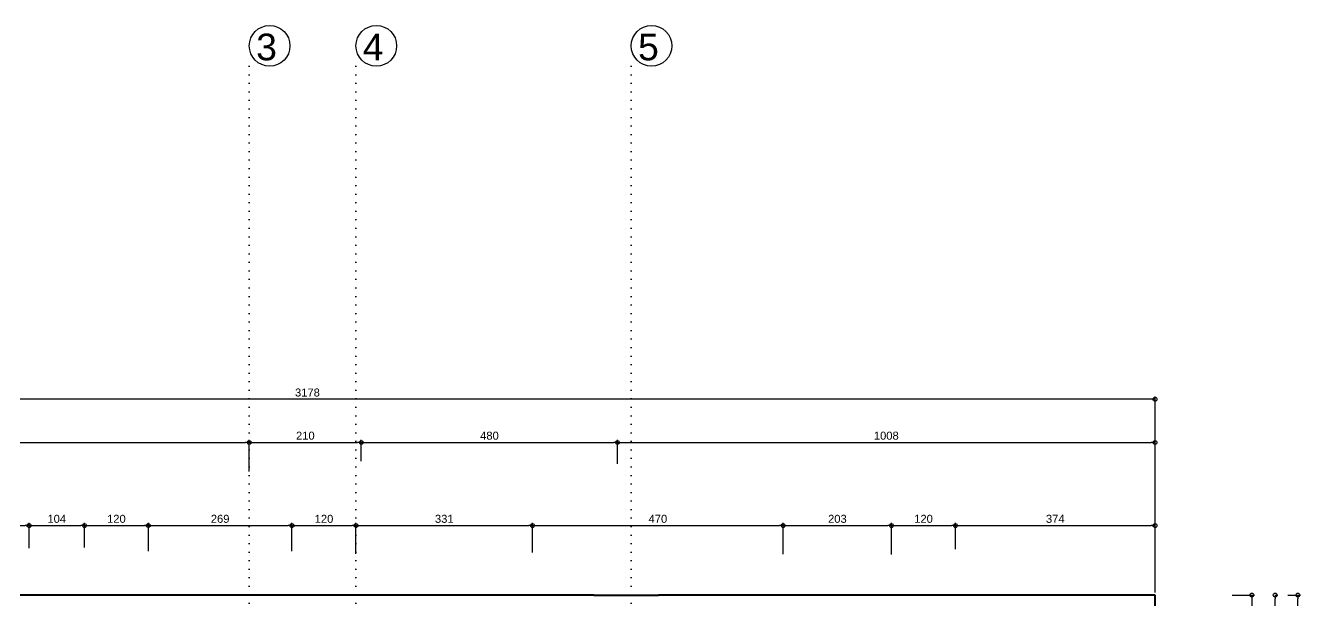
# Model space of a CAD drawing. Header units: millimetres. Extents: x 1398 to 6198, y 867 to 4086.
# Drawn here: x 3046 to 5436, y 3008 to 4086 of the extents above; entities that cross this region are included whole.
import ezdxf

# ---------------------------------------------------------------- set-up
doc = ezdxf.new("R2010")
doc.units = ezdxf.units.MM
doc.linetypes.add('DOT2', pattern=[3.175, 0, -3.175])
doc.layers.add('SEM_AKS', color=161, linetype='Continuous')
doc.layers.add('SEM_DUVAR1', color=136, linetype='Continuous', lineweight=40)
doc.styles.get("Standard").update_dxf_attribs({"font": 'arial.ttf'})
doc.dimstyles.new('1-50-2', dxfattribs={"dimtxt": 15, "dimasz": 7, "dimexe": 5, "dimexo": 5, "dimgap": 5, "dimtad": 1, "dimdec": 0, "dimtxsty": 'Standard', "dimblk": 'ORIGIN', "dimcen": 5, "dimdle": 7, "dimclrd": 256, "dimclre": 256, "dimclrt": 256, "dimadec": 0, "dimazin": 0, "dimtfac": 1, "dimtdec": 0, "dimtix": 1, "dimtmove": 0, "dimatfit": 3, "dimldrblk": 'ORIGIN', "dimfxl": 1, "dimlwd": -1, "dimlwe": -1, "dimarcsym": 0})

# ---------------------------------------------------------------- blocks, each defined once
blk = doc.blocks.new('_Origin')
at = {"color": 0, "linetype": 'ByBlock', "lineweight": -2}
blk.add_line((0, 0), (-1, 0), dxfattribs=at)
blk.add_circle((0, 0), 0.5, dxfattribs=at)
blk = doc.blocks.new('*D81')
at = {"transparency": 16777216}
for p, q in [((2662.4, 3105.6), (2662.4, 3153.5)), ((2669.4, 3148.5), (3045.6, 3148.5)), ((3052.6, 3106.5), (3052.6, 3153.5))]:
    blk.add_line(p, q, dxfattribs=at)
at = {"layer": 'Defpoints', "color": 0, "transparency": 16777216}
for p in [(3052.6, 3148.5), (2662.4, 3100.6), (3052.6, 3101.5)]:
    blk.add_point(p, dxfattribs=at)
at = {"transparency": 16777216, "xscale": 7, "yscale": 7, "zscale": 7, "rotation": 180}
blk.add_blockref('_Origin', (2662.4, 3148.5), dxfattribs=at)
at = {"transparency": 16777216, "xscale": 7, "yscale": 7, "zscale": 7}
blk.add_blockref('_Origin', (3052.6, 3148.5), dxfattribs=at)
at = {"transparency": 16777216, "insert": (2857.5, 3161.2), "char_height": 15, "attachment_point": 5}
blk.add_mtext('390', dxfattribs=at)
blk = doc.blocks.new('*D82')
at = {"transparency": 16777216}
for p, q in [((3052.6, 3106.5), (3052.6, 3153.5)), ((3059.6, 3148.5), (3149.6, 3148.5)), ((3156.6, 3107.5), (3156.6, 3153.5))]:
    blk.add_line(p, q, dxfattribs=at)
at = {"layer": 'Defpoints', "color": 0, "transparency": 16777216}
for p in [(3156.6, 3148.5), (3052.6, 3101.5), (3156.6, 3102.5)]:
    blk.add_point(p, dxfattribs=at)
at = {"transparency": 16777216, "xscale": 7, "yscale": 7, "zscale": 7, "rotation": 180}
blk.add_blockref('_Origin', (3052.6, 3148.5), dxfattribs=at)
at = {"transparency": 16777216, "xscale": 7, "yscale": 7, "zscale": 7}
blk.add_blockref('_Origin', (3156.6, 3148.5), dxfattribs=at)
at = {"transparency": 16777216, "insert": (3104.6, 3161.2), "char_height": 15, "attachment_point": 5}
blk.add_mtext('104', dxfattribs=at)
blk = doc.blocks.new('*D83')
at = {"transparency": 16777216}
for p, q in [((3156.6, 3107.5), (3156.6, 3153.5)), ((3163.6, 3148.5), (3269.3, 3148.5)), ((3276.3, 3100.8), (3276.3, 3153.5))]:
    blk.add_line(p, q, dxfattribs=at)
at = {"layer": 'Defpoints', "color": 0, "transparency": 16777216}
for p in [(3276.3, 3148.5), (3156.6, 3102.5), (3276.3, 3095.8)]:
    blk.add_point(p, dxfattribs=at)
at = {"transparency": 16777216, "xscale": 7, "yscale": 7, "zscale": 7, "rotation": 180}
blk.add_blockref('_Origin', (3156.6, 3148.5), dxfattribs=at)
at = {"transparency": 16777216, "xscale": 7, "yscale": 7, "zscale": 7}
blk.add_blockref('_Origin', (3276.3, 3148.5), dxfattribs=at)
at = {"transparency": 16777216, "insert": (3216.4, 3161.2), "char_height": 15, "attachment_point": 5}
blk.add_mtext('120', dxfattribs=at)
blk = doc.blocks.new('*D84')
at = {"transparency": 16777216}
for p, q in [((3276.3, 3100.8), (3276.3, 3153.5)), ((3283.3, 3148.5), (3538.6, 3148.5)), ((3545.6, 3100.9), (3545.6, 3153.5))]:
    blk.add_line(p, q, dxfattribs=at)
at = {"layer": 'Defpoints', "color": 0, "transparency": 16777216}
for p in [(3545.6, 3148.5), (3276.3, 3095.8), (3545.6, 3095.9)]:
    blk.add_point(p, dxfattribs=at)
at = {"transparency": 16777216, "xscale": 7, "yscale": 7, "zscale": 7, "rotation": 180}
blk.add_blockref('_Origin', (3276.3, 3148.5), dxfattribs=at)
at = {"transparency": 16777216, "xscale": 7, "yscale": 7, "zscale": 7}
blk.add_blockref('_Origin', (3545.6, 3148.5), dxfattribs=at)
at = {"transparency": 16777216, "insert": (3410.9, 3161.2), "char_height": 15, "attachment_point": 5}
blk.add_mtext('269', dxfattribs=at)
blk = doc.blocks.new('*D85')
at = {"transparency": 16777216}
for p, q in [((3545.6, 3100.9), (3545.6, 3153.5)), ((3552.6, 3148.5), (3658.6, 3148.5)), ((3665.6, 3095.4), (3665.6, 3153.5))]:
    blk.add_line(p, q, dxfattribs=at)
at = {"layer": 'Defpoints', "color": 0, "transparency": 16777216}
for p in [(3665.6, 3148.5), (3545.6, 3095.9), (3665.6, 3090.4)]:
    blk.add_point(p, dxfattribs=at)
at = {"transparency": 16777216, "xscale": 7, "yscale": 7, "zscale": 7, "rotation": 180}
blk.add_blockref('_Origin', (3545.6, 3148.5), dxfattribs=at)
at = {"transparency": 16777216, "xscale": 7, "yscale": 7, "zscale": 7}
blk.add_blockref('_Origin', (3665.6, 3148.5), dxfattribs=at)
at = {"transparency": 16777216, "insert": (3605.6, 3161.2), "char_height": 15, "attachment_point": 5}
blk.add_mtext('120', dxfattribs=at)
blk = doc.blocks.new('*D86')
at = {"transparency": 16777216}
for p, q in [((3665.6, 3095.4), (3665.6, 3153.5)), ((3672.6, 3148.5), (3989.6, 3148.5)), ((3996.6, 3097.9), (3996.6, 3153.5))]:
    blk.add_line(p, q, dxfattribs=at)
at = {"layer": 'Defpoints', "color": 0, "transparency": 16777216}
for p in [(3996.6, 3148.5), (3665.6, 3090.4), (3996.6, 3092.9)]:
    blk.add_point(p, dxfattribs=at)
at = {"transparency": 16777216, "xscale": 7, "yscale": 7, "zscale": 7, "rotation": 180}
blk.add_blockref('_Origin', (3665.6, 3148.5), dxfattribs=at)
at = {"transparency": 16777216, "xscale": 7, "yscale": 7, "zscale": 7}
blk.add_blockref('_Origin', (3996.6, 3148.5), dxfattribs=at)
at = {"transparency": 16777216, "insert": (3831.1, 3161.2), "char_height": 15, "attachment_point": 5}
blk.add_mtext('331', dxfattribs=at)
blk = doc.blocks.new('*D87')
at = {"transparency": 16777216}
for p, q in [((3996.6, 3097.9), (3996.6, 3153.5)), ((4003.6, 3148.5), (4459.6, 3148.5)), ((4466.6, 3095.1), (4466.6, 3153.5))]:
    blk.add_line(p, q, dxfattribs=at)
at = {"layer": 'Defpoints', "color": 0, "transparency": 16777216}
for p in [(4466.6, 3148.5), (3996.6, 3092.9), (4466.6, 3090.1)]:
    blk.add_point(p, dxfattribs=at)
at = {"transparency": 16777216, "xscale": 7, "yscale": 7, "zscale": 7, "rotation": 180}
blk.add_blockref('_Origin', (3996.6, 3148.5), dxfattribs=at)
at = {"transparency": 16777216, "xscale": 7, "yscale": 7, "zscale": 7}
blk.add_blockref('_Origin', (4466.6, 3148.5), dxfattribs=at)
at = {"transparency": 16777216, "insert": (4231.6, 3161.2), "char_height": 15, "attachment_point": 5}
blk.add_mtext('470', dxfattribs=at)
blk = doc.blocks.new('*D88')
at = {"transparency": 16777216}
for p, q in [((4466.6, 3095.1), (4466.6, 3153.5)), ((4473.6, 3148.5), (4662.6, 3148.5)), ((4669.6, 3094.3), (4669.6, 3153.5))]:
    blk.add_line(p, q, dxfattribs=at)
at = {"layer": 'Defpoints', "color": 0, "transparency": 16777216}
for p in [(4669.6, 3148.5), (4466.6, 3090.1), (4669.6, 3089.3)]:
    blk.add_point(p, dxfattribs=at)
at = {"transparency": 16777216, "xscale": 7, "yscale": 7, "zscale": 7, "rotation": 180}
blk.add_blockref('_Origin', (4466.6, 3148.5), dxfattribs=at)
at = {"transparency": 16777216, "xscale": 7, "yscale": 7, "zscale": 7}
blk.add_blockref('_Origin', (4669.6, 3148.5), dxfattribs=at)
at = {"transparency": 16777216, "insert": (4568.1, 3161.2), "char_height": 15, "attachment_point": 5}
blk.add_mtext('203', dxfattribs=at)
blk = doc.blocks.new('*D89')
at = {"transparency": 16777216}
for p, q in [((4669.6, 3094.3), (4669.6, 3153.5)), ((4676.6, 3148.5), (4782.7, 3148.5)), ((4789.7, 3104.6), (4789.7, 3153.5))]:
    blk.add_line(p, q, dxfattribs=at)
at = {"layer": 'Defpoints', "color": 0, "transparency": 16777216}
for p in [(4789.7, 3148.5), (4669.6, 3089.3), (4789.7, 3099.6)]:
    blk.add_point(p, dxfattribs=at)
at = {"transparency": 16777216, "xscale": 7, "yscale": 7, "zscale": 7, "rotation": 180}
blk.add_blockref('_Origin', (4669.6, 3148.5), dxfattribs=at)
at = {"transparency": 16777216, "xscale": 7, "yscale": 7, "zscale": 7}
blk.add_blockref('_Origin', (4789.7, 3148.5), dxfattribs=at)
at = {"transparency": 16777216, "insert": (4729.6, 3161.2), "char_height": 15, "attachment_point": 5}
blk.add_mtext('120', dxfattribs=at)
blk = doc.blocks.new('*D90')
at = {"transparency": 16777216}
for p, q in [((4789.7, 3104.6), (4789.7, 3153.5)), ((4796.7, 3148.5), (5156.6, 3148.5)), ((5163.6, 3109.9), (5163.6, 3153.5))]:
    blk.add_line(p, q, dxfattribs=at)
at = {"layer": 'Defpoints', "color": 0, "transparency": 16777216}
for p in [(5163.6, 3148.5), (4789.7, 3099.6), (5163.6, 3104.9)]:
    blk.add_point(p, dxfattribs=at)
at = {"transparency": 16777216, "xscale": 7, "yscale": 7, "zscale": 7, "rotation": 180}
blk.add_blockref('_Origin', (4789.7, 3148.5), dxfattribs=at)
at = {"transparency": 16777216, "xscale": 7, "yscale": 7, "zscale": 7}
blk.add_blockref('_Origin', (5163.6, 3148.5), dxfattribs=at)
at = {"transparency": 16777216, "insert": (4976.6, 3161.2), "char_height": 15, "attachment_point": 5}
blk.add_mtext('374', dxfattribs=at)
blk = doc.blocks.new('*D91')
at = {"transparency": 16777216}
for p, q in [((1985.6, 3023.4), (1985.6, 3390.3)), ((5156.6, 3385.3), (1992.6, 3385.3)), ((5163.6, 3023.4), (5163.6, 3390.3))]:
    blk.add_line(p, q, dxfattribs=at)
at = {"layer": 'Defpoints', "color": 0, "transparency": 16777216}
for p in [(1985.6, 3385.3), (1985.6, 3018.4), (5163.6, 3018.4)]:
    blk.add_point(p, dxfattribs=at)
at = {"transparency": 16777216, "xscale": 7, "yscale": 7, "zscale": 7, "rotation": 180}
blk.add_blockref('_Origin', (1985.6, 3385.3), dxfattribs=at)
at = {"transparency": 16777216, "xscale": 7, "yscale": 7, "zscale": 7}
blk.add_blockref('_Origin', (5163.6, 3385.3), dxfattribs=at)
at = {"transparency": 16777216, "insert": (3574.6, 3397.9), "char_height": 15, "attachment_point": 5}
blk.add_mtext('3178', dxfattribs=at)
blk = doc.blocks.new('*D92')
at = {"transparency": 16777216}
for p, q in [((1985.6, 3249.8), (1985.6, 3309.3)), ((1992.6, 3304.3), (3458.6, 3304.3)), ((3465.6, 3249.8), (3465.6, 3309.3))]:
    blk.add_line(p, q, dxfattribs=at)
at = {"layer": 'Defpoints', "color": 0, "transparency": 16777216}
for p in [(3465.6, 3304.3), (1985.6, 3244.8), (3465.6, 3244.8)]:
    blk.add_point(p, dxfattribs=at)
at = {"transparency": 16777216, "xscale": 7, "yscale": 7, "zscale": 7, "rotation": 180}
blk.add_blockref('_Origin', (1985.6, 3304.3), dxfattribs=at)
at = {"transparency": 16777216, "xscale": 7, "yscale": 7, "zscale": 7}
blk.add_blockref('_Origin', (3465.6, 3304.3), dxfattribs=at)
at = {"transparency": 16777216, "insert": (2725.6, 3317), "char_height": 15, "attachment_point": 5}
blk.add_mtext('1480', dxfattribs=at)
blk = doc.blocks.new('*D93')
at = {"transparency": 16777216}
for p, q in [((3465.6, 3249.8), (3465.6, 3309.3)), ((3472.6, 3304.3), (3668.6, 3304.3)), ((3675.6, 3269.1), (3675.6, 3309.3))]:
    blk.add_line(p, q, dxfattribs=at)
at = {"layer": 'Defpoints', "color": 0, "transparency": 16777216}
for p in [(3675.6, 3304.3), (3675.6, 3264.1), (3465.6, 3244.8)]:
    blk.add_point(p, dxfattribs=at)
at = {"transparency": 16777216, "xscale": 7, "yscale": 7, "zscale": 7, "rotation": 180}
blk.add_blockref('_Origin', (3465.6, 3304.3), dxfattribs=at)
at = {"transparency": 16777216, "xscale": 7, "yscale": 7, "zscale": 7}
blk.add_blockref('_Origin', (3675.6, 3304.3), dxfattribs=at)
at = {"transparency": 16777216, "insert": (3570.6, 3317), "char_height": 15, "attachment_point": 5}
blk.add_mtext('210', dxfattribs=at)
blk = doc.blocks.new('*D94')
at = {"transparency": 16777216}
for p, q in [((3675.6, 3269.1), (3675.6, 3309.3)), ((3682.6, 3304.3), (4148.9, 3304.3)), ((4155.9, 3264.5), (4155.9, 3309.3))]:
    blk.add_line(p, q, dxfattribs=at)
at = {"layer": 'Defpoints', "color": 0, "transparency": 16777216}
for p in [(4155.9, 3304.3), (3675.6, 3264.1), (4155.9, 3259.5)]:
    blk.add_point(p, dxfattribs=at)
at = {"transparency": 16777216, "xscale": 7, "yscale": 7, "zscale": 7, "rotation": 180}
blk.add_blockref('_Origin', (3675.6, 3304.3), dxfattribs=at)
at = {"transparency": 16777216, "xscale": 7, "yscale": 7, "zscale": 7}
blk.add_blockref('_Origin', (4155.9, 3304.3), dxfattribs=at)
at = {"transparency": 16777216, "insert": (3915.8, 3317), "char_height": 15, "attachment_point": 5}
blk.add_mtext('480', dxfattribs=at)
blk = doc.blocks.new('*D95')
at = {"transparency": 16777216}
for p, q in [((4155.9, 3264.5), (4155.9, 3309.3)), ((4162.9, 3304.3), (5156.6, 3304.3)), ((5163.6, 3211.8), (5163.6, 3309.3))]:
    blk.add_line(p, q, dxfattribs=at)
at = {"layer": 'Defpoints', "color": 0, "transparency": 16777216}
for p in [(5163.6, 3304.3), (4155.9, 3259.5), (5163.6, 3206.8)]:
    blk.add_point(p, dxfattribs=at)
at = {"transparency": 16777216, "xscale": 7, "yscale": 7, "zscale": 7, "rotation": 180}
blk.add_blockref('_Origin', (4155.9, 3304.3), dxfattribs=at)
at = {"transparency": 16777216, "xscale": 7, "yscale": 7, "zscale": 7}
blk.add_blockref('_Origin', (5163.6, 3304.3), dxfattribs=at)
at = {"transparency": 16777216, "insert": (4659.8, 3317), "char_height": 15, "attachment_point": 5}
blk.add_mtext('1008', dxfattribs=at)
blk = doc.blocks.new('*D144')
at = {"transparency": 16777216}
for p, q in [((5308.5, 3018.4), (5350.2, 3018.4)), ((5345.2, 3011.4), (5345.2, 2553.4)), ((5308.5, 2546.4), (5350.2, 2546.4))]:
    blk.add_line(p, q, dxfattribs=at)
at = {"layer": 'Defpoints', "color": 0, "transparency": 16777216}
for p in [(5303.5, 3018.4), (5303.5, 2546.4), (5345.2, 2546.4)]:
    blk.add_point(p, dxfattribs=at)
at = {"transparency": 16777216, "xscale": 7, "yscale": 7, "zscale": 7}
for p, rotation in [((5345.2, 3018.4), 90), ((5345.2, 2546.4), 270)]:
    blk.add_blockref('_Origin', p, dxfattribs=dict(at, rotation=rotation))
at = {"transparency": 16777216, "insert": (5332.7, 2782.4), "char_height": 15, "attachment_point": 5, "rotation": 90}
blk.add_mtext('472', dxfattribs=at)
blk = doc.blocks.new('*D151')
at = {"transparency": 16777216}
for p, q in [((5412.8, 3018.4), (5436.3, 3018.4)), ((5431.3, 1580.4), (5431.3, 3011.4)), ((5412.8, 1573.4), (5436.3, 1573.4))]:
    blk.add_line(p, q, dxfattribs=at)
at = {"layer": 'Defpoints', "color": 0, "transparency": 16777216}
for p in [(5407.8, 3018.4), (5431.3, 3018.4), (5407.8, 1573.4)]:
    blk.add_point(p, dxfattribs=at)
at = {"transparency": 16777216, "xscale": 7, "yscale": 7, "zscale": 7}
for p, rotation in [((5431.3, 3018.4), 90), ((5431.3, 1573.4), 270)]:
    blk.add_blockref('_Origin', p, dxfattribs=dict(at, rotation=rotation))
at = {"transparency": 16777216, "insert": (5418.7, 2295.9), "char_height": 15, "attachment_point": 5, "rotation": 90}
blk.add_mtext('1445', dxfattribs=at)
blk = doc.blocks.new('*D153')
at = {"transparency": 16777216}
for p, q in [((5388, 3018.4), (5393.8, 3018.4)), ((5388.8, 2453.4), (5388.8, 3011.4)), ((5390.3, 2446.4), (5393.8, 2446.4))]:
    blk.add_line(p, q, dxfattribs=at)
at = {"layer": 'Defpoints', "color": 0, "transparency": 16777216}
for p in [(5383, 3018.4), (5388.8, 3018.4), (5385.3, 2446.4)]:
    blk.add_point(p, dxfattribs=at)
at = {"transparency": 16777216, "xscale": 7, "yscale": 7, "zscale": 7}
for p, rotation in [((5388.8, 3018.4), 90), ((5388.8, 2446.4), 270)]:
    blk.add_blockref('_Origin', p, dxfattribs=dict(at, rotation=rotation))
at = {"transparency": 16777216, "insert": (5376.1, 2732.4), "char_height": 15, "attachment_point": 5, "rotation": 90}
blk.add_mtext('572', dxfattribs=at)

msp = doc.modelspace()

# ---------------------------------------------------------------- linework, layer by layer
at = {"layer": 'SEM_AKS', "linetype": 'DOT2', "ltscale": 5}
for p, q in [((3465.6, 4009.5), (3465.6, 867.4)), ((3665.6, 4009.5), (3665.6, 867.4)), ((4181.6, 4009.5), (4181.6, 867.4))]:
    msp.add_line(p, q, dxfattribs=at)
at = {"layer": 'SEM_AKS', "ltscale": 5}
for centre in [(3503.7, 4047.7), (3703.7, 4047.7), (4219.7, 4047.7)]:
    msp.add_circle(centre, 38.1, dxfattribs=at)
at = {"layer": 'SEM_DUVAR1'}
for p, q in [((4111.6, 3018.4), (1985.6, 3018.4)), ((4111.6, 3018.4), (4232.6, 3018.4)), ((5052.6, 3018.4), (4232.6, 3018.4)), ((5163.6, 3018.4), (5052.6, 3018.4)), ((5163.6, 2818.4), (5163.6, 3018.4))]:
    msp.add_line(p, q, dxfattribs=at)

# ---------------------------------------------------------------- texts
at = {"layer": 'SEM_AKS', "linetype": 'DOT2', "ltscale": 5}
for s, p in [('3', (3478.5, 4020.6)), ('4', (3678.5, 4020.6)), ('5', (4194.5, 4020.6))]:
    msp.add_text(s, height=50, dxfattribs=at).set_placement(p)

# ---------------------------------------------------------------- dimensions: what is measured, and where the dimension line sits
for base, p1, p2, picture, middle in [((1985.6, 3385.3), (5163.6, 3018.4), (1985.6, 3018.4), '*D91', (3574.6, 3397.9)), ((3465.6, 3304.3), (1985.6, 3244.8), (3465.6, 3244.8), '*D92', (2725.6, 3317))]:
    dim = msp.add_linear_dim(base=base, p1=p1, p2=p2, dimstyle='1-50-2')
    dim.commit()
    dim.dimension.update_dxf_attribs({"geometry": picture, "text_midpoint": middle})
for base, p1, p2, picture, middle in [((3675.6, 3304.3), (3465.6, 3244.8), (3675.6, 3264.1), '*D93', (3570.6, 3317)), ((4155.9, 3304.3), (3675.6, 3264.1), (4155.9, 3259.5), '*D94', (3915.8, 3317)), ((5163.6, 3304.3), (4155.9, 3259.5), (5163.6, 3206.8), '*D95', (4659.8, 3317)), ((3052.6, 3148.5), (2662.4, 3100.6), (3052.6, 3101.5), '*D81', (2857.5, 3161.2)), ((3156.6, 3148.5), (3052.6, 3101.5), (3156.6, 3102.5), '*D82', (3104.6, 3161.2)), ((3276.3, 3148.5), (3156.6, 3102.5), (3276.3, 3095.8), '*D83', (3216.4, 3161.2)), ((3545.6, 3148.5), (3276.3, 3095.8), (3545.6, 3095.9), '*D84', (3410.9, 3161.2)), ((3665.6, 3148.5), (3545.6, 3095.9), (3665.6, 3090.4), '*D85', (3605.6, 3161.2)), ((3996.6, 3148.5), (3665.6, 3090.4), (3996.6, 3092.9), '*D86', (3831.1, 3161.2)), ((4466.6, 3148.5), (3996.6, 3092.9), (4466.6, 3090.1), '*D87', (4231.6, 3161.2)), ((4669.6, 3148.5), (4466.6, 3090.1), (4669.6, 3089.3), '*D88', (4568.1, 3161.2)), ((4789.7, 3148.5), (4669.6, 3089.3), (4789.7, 3099.6), '*D89', (4729.6, 3161.2)), ((5163.6, 3148.5), (4789.7, 3099.6), (5163.6, 3104.9), '*D90', (4976.6, 3161.2))]:
    dim = msp.add_linear_dim(base=base, p1=p1, p2=p2, dimstyle='1-50-2', override={"dimtmove": 1})
    dim.commit()
    dim.dimension.update_dxf_attribs({"geometry": picture, "text_midpoint": middle})
for base, p1, p2, picture, middle in [((5345.2, 2546.4), (5303.5, 3018.4), (5303.5, 2546.4), '*D144', (5332.7, 2782.4)), ((5431.3, 3018.4), (5407.8, 1573.4), (5407.8, 3018.4), '*D151', (5418.7, 2295.9))]:
    dim = msp.add_linear_dim(base=base, p1=p1, p2=p2, angle=90, dimstyle='1-50-2')
    dim.commit()
    dim.dimension.update_dxf_attribs({"geometry": picture, "text_midpoint": middle})
dim = msp.add_linear_dim(base=(5388.8, 3018.4), p1=(5385.3, 2446.4), p2=(5383, 3018.4), angle=90, dimstyle='1-50-2', override={"dimtmove": 1})
dim.commit()
dim.dimension.update_dxf_attribs({"geometry": '*D153', "text_midpoint": (5376.1, 2732.4)})

doc.saveas('drawing.dxf')
